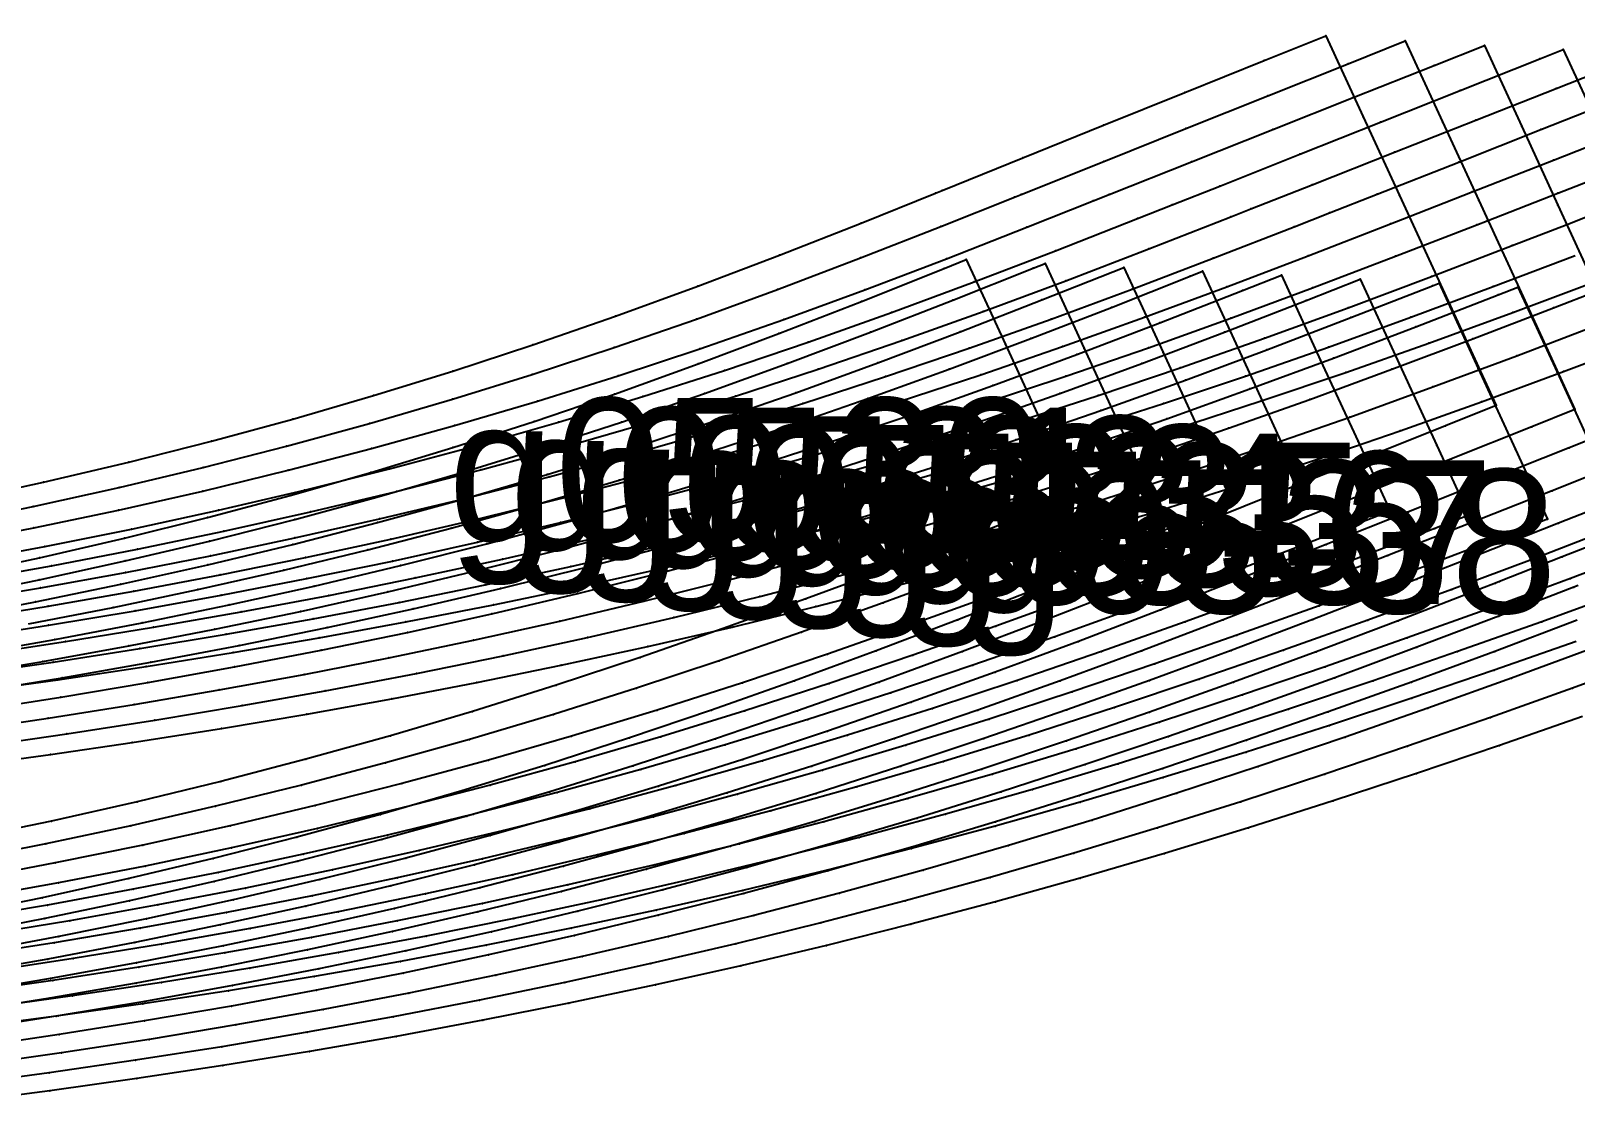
# Model space of a CAD drawing. Extents: x -2408 to 1029, y -526 to 2095.
# Drawn here: x -97.6 to 171.2, y 1908.1 to 2094.5 of the extents above; entities that cross this region are included whole.
import ezdxf

# ---------------------------------------------------------------- set-up
doc = ezdxf.new("R2010")
doc.units = 0
doc.layers.add('TEXT', color=7, linetype='Continuous')

# ---------------------------------------------------------------- blocks, each defined once
blk = doc.blocks.new(' -30')
at = {"layer": '1'}
blk.add_lwpolyline([(73.717036, 1011.77609), (88.621168, 1015.021706), (103.469701, 1018.514085), (117.89867, 1022.167002), (132.006587, 1025.996081), (146.046572, 1030.066786), (159.896121, 1034.343554), (173.786965, 1038.89631), (188.201002, 1043.887422), (202.501794, 1049.092839), (216.759756, 1054.511191), (230.955195, 1060.091369), (243.916607, 1065.312729), (245.067468, 1065.776346), (259.100474, 1071.458129), (273.102488, 1077.10928), (287.272574, 1082.812828), (301.101107, 1088.365229), (311.853142, 1092.672043), (318.337823, 1078.588526), (324.656628, 1064.865272), (331.128043, 1050.810587), (337.397954, 1037.193554), (341.476479, 1028.3358), (332.67395, 1024.812805), (318.612559, 1019.189992), (304.623987, 1013.601533), (290.473653, 1007.954145), (276.094572, 1002.222342), (273.450279, 1001.171188), (272.829819, 1000.922089), (261.800264, 996.540208), (247.75161, 991.036685), (233.544141, 985.642384), (219.371839, 980.464949), (204.897519, 975.358333), (190.61272, 970.499773), (175.89827, 965.724167), (161.474439, 961.294645), (147.270055, 957.182145), (132.709902, 953.223638), (118.164563, 949.522165), (103.484284, 946.035751), (88.398786, 942.707071), (73.615428, 939.68744)], dxfattribs=at)
at = {"layer": '14'}
blk.add_lwpolyline([(72.836435, 998.623553), (87.952669, 1001.852721), (102.740143, 1005.267383), (117.185724, 1008.860491), (131.56911, 1012.69644), (145.60942, 1016.694667), (159.855558, 1021.012956), (174.025488, 1025.573994), (188.010876, 1030.340417), (202.556056, 1035.571492), (216.613466, 1040.8583), (231.016792, 1046.467494), (245.371055, 1052.200986), (249.235153, 1053.761826), (249.235153, 1053.761826), (256.057094, 1038.945869), (262.564032, 1024.81404), (268.132896, 1012.721558), (268.132381, 1012.721329), (268.132114, 1012.721252), (264.118011, 1011.111172), (249.89318, 1005.467647), (235.685252, 1000.013509), (221.335671, 994.693965), (206.941998, 989.526014), (192.480177, 984.520378), (177.890002, 979.692252), (163.289057, 975.10716), (149.057305, 970.891915), (134.311954, 966.791847), (119.499399, 962.940196), (104.958488, 959.413145), (90.028472, 956.046163), (75.046687, 952.918675)], dxfattribs=at)
at = {"layer": '2'}
for p in [(311.853142, 1092.672043), (249.235153, 1053.761826), (341.476479, 1028.3358), (268.132896, 1012.721558)]:
    blk.add_point(p, dxfattribs=at)
at = {"layer": '3'}
for p in [(301.101107, 1088.365229), (287.272574, 1082.812828), (318.337823, 1078.588526), (273.102488, 1077.10928), (259.100474, 1071.458129), (243.916607, 1065.312729), (245.067468, 1065.776346), (324.656628, 1064.865272), (230.955195, 1060.091369), (216.759756, 1054.511191), (249.235153, 1053.761826), (245.371055, 1052.200986), (202.501794, 1049.092839), (331.128043, 1050.810587), (231.016792, 1046.467494), (188.201002, 1043.887422), (216.613466, 1040.8583), (173.786965, 1038.89631), (256.057094, 1038.945869), (202.556056, 1035.571492), (337.397954, 1037.193554), (159.896121, 1034.343554), (146.046572, 1030.066786), (188.010876, 1030.340417), (132.006587, 1025.996081), (174.025488, 1025.573994), (262.564032, 1024.81404), (332.67395, 1024.812805), (117.89867, 1022.167002), (159.855558, 1021.012956), (318.612559, 1019.189992), (103.469701, 1018.514085), (145.60942, 1016.694667), (88.621168, 1015.021706), (304.623987, 1013.601533), (131.56911, 1012.69644), (264.118011, 1011.111172), (268.132114, 1012.721252), (268.132381, 1012.721329), (117.185724, 1008.860491), (290.473653, 1007.954145), (102.740143, 1005.267383), (249.89318, 1005.467647), (87.952669, 1001.852721), (235.685252, 1000.013509), (272.829819, 1000.922089), (273.450279, 1001.171188), (276.094572, 1002.222342), (221.335671, 994.693965), (261.800264, 996.540208), (206.941998, 989.526014), (247.75161, 991.036685), (192.480177, 984.520378), (233.544141, 985.642384), (177.890002, 979.692252), (219.371839, 980.464949), (163.289057, 975.10716), (204.897519, 975.358333), (149.057305, 970.891915), (190.61272, 970.499773), (134.311954, 966.791847), (175.89827, 965.724167), (119.499399, 962.940196), (161.474439, 961.294645), (104.958488, 959.413145), (147.270055, 957.182145), (90.028472, 956.046163), (132.709902, 953.223638), (118.164563, 949.522165), (103.484284, 946.035751), (88.398786, 942.707071)]:
    blk.add_point(p, dxfattribs=at)
at = {"layer": '4'}
for p in [(243.916607, 1065.312729), (249.235153, 1053.761826), (268.132114, 1012.721252), (268.132381, 1012.721329), (272.829819, 1000.922089), (273.450279, 1001.171188)]:
    blk.add_point(p, dxfattribs=at)
at = {"layer": 'TEXT', "color": 7}
blk.add_text('g05-30', height=25, dxfattribs=at).set_placement((159.04, 1004.64))
blk = doc.blocks.new(' -31')
at = {"layer": '1'}
blk.add_lwpolyline([(72.14837, 1008.460502), (86.862908, 1011.468573), (101.799206, 1014.765756), (116.409491, 1018.244322), (130.915001, 1021.952954), (145.402375, 1025.916377), (159.820729, 1030.124264), (173.680122, 1034.422597), (187.948491, 1039.111016), (202.267384, 1044.080894), (216.377326, 1049.225897), (230.842432, 1054.725603), (244.823244, 1060.210773), (257.632027, 1065.31395), (258.772705, 1065.768421), (273.166301, 1071.517705), (287.449371, 1077.224037), (301.723401, 1082.927756), (315.696725, 1088.512205), (325.652237, 1092.491531), (332.130361, 1078.422281), (338.4346, 1064.730689), (344.82474, 1050.852546), (351.105329, 1037.212323), (355.190239, 1028.340683), (347.677331, 1025.336233), (333.684744, 1019.743), (319.5571, 1014.098568), (305.542513, 1008.502237), (291.223184, 1002.787725), (287.16589, 1001.172028), (286.552792, 1000.924835), (277.016839, 997.130407), (262.706587, 991.540984), (248.583159, 986.212805), (234.087524, 980.916619), (219.857867, 975.87892), (205.622968, 971.021377), (191.274264, 966.332788), (176.777294, 961.830073), (162.292495, 957.58023), (147.544273, 953.509194), (132.93039, 949.727028), (118.347098, 946.195779), (103.622757, 942.869792), (88.846664, 939.767564), (74.028881, 936.886349)], dxfattribs=at)
at = {"layer": '14'}
blk.add_lwpolyline([(72.810402, 995.648884), (87.8611, 998.699277), (102.856623, 1001.980323), (117.515395, 1005.43791), (132.396191, 1009.209824), (146.642882, 1013.073175), (161.106041, 1017.252778), (175.217085, 1021.585355), (189.254622, 1026.149249), (203.664295, 1031.101936), (218.09938, 1036.32269), (232.591492, 1041.787514), (246.894871, 1047.358308), (260.890282, 1052.93348), (262.951164, 1053.761826), (262.951164, 1053.761826), (269.773105, 1038.945869), (276.280043, 1024.81404), (281.848907, 1012.721558), (281.84824, 1012.721329), (281.848106, 1012.721252), (277.124734, 1010.837802), (263.048069, 1005.287462), (248.993791, 999.920222), (234.798549, 994.679372), (220.562271, 989.582892), (206.261899, 984.636801), (191.836249, 979.853162), (177.406281, 975.297875), (162.757441, 970.925727), (148.187858, 966.836368), (133.553548, 962.983394), (118.589086, 959.300981), (103.838785, 955.919554), (89.038004, 952.766953), (74.080566, 949.818442)], dxfattribs=at)
at = {"layer": '2'}
for p in [(325.652237, 1092.491531), (262.951164, 1053.761826), (355.190239, 1028.340683), (281.848907, 1012.721558)]:
    blk.add_point(p, dxfattribs=at)
at = {"layer": '3'}
for p in [(315.696725, 1088.512205), (301.723401, 1082.927756), (332.130361, 1078.422281), (287.449371, 1077.224037), (273.166301, 1071.517705), (257.632027, 1065.31395), (258.772705, 1065.768421), (338.4346, 1064.730689), (244.823244, 1060.210773), (230.842432, 1054.725603), (262.951164, 1053.761826), (260.890282, 1052.93348), (216.377326, 1049.225897), (344.82474, 1050.852546), (246.894871, 1047.358308), (202.267384, 1044.080894), (232.591492, 1041.787514), (187.948491, 1039.111016), (269.773105, 1038.945869), (218.09938, 1036.32269), (351.105329, 1037.212323), (173.680122, 1034.422597), (159.820729, 1030.124264), (203.664295, 1031.101936), (145.402375, 1025.916377), (189.254622, 1026.149249), (276.280043, 1024.81404), (347.677331, 1025.336233), (130.915001, 1021.952954), (175.217085, 1021.585355), (333.684744, 1019.743), (116.409491, 1018.244322), (161.106041, 1017.252778), (101.799206, 1014.765756), (319.5571, 1014.098568), (86.862908, 1011.468573), (146.642882, 1013.073175), (277.124734, 1010.837802), (281.848106, 1012.721252), (281.84824, 1012.721329), (132.396191, 1009.209824), (305.542513, 1008.502237), (117.515395, 1005.43791), (263.048069, 1005.287462), (291.223184, 1002.787725), (102.856623, 1001.980323), (248.993791, 999.920222), (286.552792, 1000.924835), (287.16589, 1001.172028), (87.8611, 998.699277), (234.798549, 994.679372), (277.016839, 997.130407), (220.562271, 989.582892), (262.706587, 991.540984), (206.261899, 984.636801), (248.583159, 986.212805), (191.836249, 979.853162), (234.087524, 980.916619), (219.857867, 975.87892), (177.406281, 975.297875), (162.757441, 970.925727), (205.622968, 971.021377), (148.187858, 966.836368), (191.274264, 966.332788), (133.553548, 962.983394), (176.777294, 961.830073), (118.589086, 959.300981), (162.292495, 957.58023), (103.838785, 955.919554), (89.038004, 952.766953), (147.544273, 953.509194), (132.93039, 949.727028), (118.347098, 946.195779), (103.622757, 942.869792), (88.846664, 939.767564)]:
    blk.add_point(p, dxfattribs=at)
at = {"layer": '4'}
for p in [(257.632027, 1065.31395), (262.951164, 1053.761826), (281.848106, 1012.721252), (281.84824, 1012.721329), (286.552792, 1000.924835), (287.16589, 1001.172028)]:
    blk.add_point(p, dxfattribs=at)
at = {"layer": 'TEXT', "color": 7}
blk.add_text('g05-31', height=25, dxfattribs=at).set_placement((169.72, 1003.67))
blk = doc.blocks.new(' -32')
at = {"layer": '1'}
for points in [[(72.240179, 1005.584932), (86.979833, 1008.449899), (101.702285, 1011.534519), (116.349741, 1014.839147), (131.220497, 1018.445942), (145.752876, 1022.224506), (160.195872, 1026.232034), (174.597374, 1030.48259), (188.631312, 1034.876482), (202.885353, 1039.597651), (217.472892, 1044.690018), (231.574709, 1049.847768), (245.806485, 1055.258173), (259.789032, 1060.730029), (271.347237, 1065.315628), (274.125396, 1066.417904), (288.46595, 1072.11752), (302.608638, 1077.738949), (316.60916, 1083.304246), (330.685428, 1088.900002), (339.422607, 1092.373505), (345.916914, 1078.269089), (352.226522, 1064.5658), (358.538991, 1050.856301)], [(367.889338, 1027.814234), (354.172729, 1022.342552), (340.32829, 1016.828539), (326.21317, 1011.215339), (311.875114, 1005.523453), (300.883141, 1001.169281), (300.238895, 1000.912933), (297.489484, 999.824994), (283.125429, 994.180019), (268.751064, 988.674201), (254.273598, 983.326862), (239.671953, 978.105214), (225.089148, 973.051832), (210.364599, 968.146057), (195.655611, 963.47221), (181.238031, 959.126345), (166.393119, 954.903956), (151.730816, 950.981879), (136.760752, 947.22716), (121.639578, 943.684047), (106.560619, 940.393873), (91.330345, 937.310262), (76.160148, 934.470587)]]:
    blk.add_lwpolyline(points, dxfattribs=at)
at = {"layer": '14'}
blk.add_lwpolyline([(72.280071, 992.674386), (87.220682, 995.546043), (102.112174, 998.629703), (117.256923, 1002.009589), (132.044623, 1005.561161), (146.773454, 1009.351388), (161.438868, 1013.38084), (176.326034, 1017.737286), (190.849765, 1022.250228), (205.296784, 1027.001347), (219.553404, 1031.948668), (233.845184, 1037.145899), (248.20402, 1042.570959), (262.376071, 1048.085385), (276.667156, 1053.761826), (276.667156, 1053.761826), (283.489097, 1038.945869), (289.996035, 1024.81404), (295.564899, 1012.721558), (295.564117, 1012.721252), (295.564079, 1012.721252), (283.457021, 1007.934958), (269.016321, 1002.353539), (254.427471, 996.90881), (239.792961, 991.61998), (225.09575, 986.474386), (210.274209, 981.480985), (195.450557, 976.711731), (180.556721, 972.165743), (166.062207, 967.992017), (151.030064, 963.923373), (135.934062, 960.09737), (121.133007, 956.593085), (105.925133, 953.240219), (90.667766, 950.121329), (75.889856, 947.327482)], dxfattribs=at)
at = {"layer": '2'}
for p in [(339.422607, 1092.373505), (276.667156, 1053.761826), (295.564899, 1012.721558)]:
    blk.add_point(p, dxfattribs=at)
at = {"layer": '3'}
for p in [(330.685428, 1088.900002), (316.60916, 1083.304246), (345.916914, 1078.269089), (302.608638, 1077.738949), (288.46595, 1072.11752), (271.347237, 1065.315628), (274.125396, 1066.417904), (352.226522, 1064.5658), (259.789032, 1060.730029), (245.806485, 1055.258173), (276.667156, 1053.761826), (231.574709, 1049.847768), (262.376071, 1048.085385), (217.472892, 1044.690018), (248.20402, 1042.570959), (202.885353, 1039.597651), (283.489097, 1038.945869), (188.631312, 1034.876482), (233.845184, 1037.145899), (174.597374, 1030.48259), (219.553404, 1031.948668), (205.296784, 1027.001347), (160.195872, 1026.232034), (289.996035, 1024.81404), (145.752876, 1022.224506), (190.849765, 1022.250228), (354.172729, 1022.342552), (131.220497, 1018.445942), (176.326034, 1017.737286), (340.32829, 1016.828539), (116.349741, 1014.839147), (161.438868, 1013.38084), (101.702285, 1011.534519), (295.564079, 1012.721252), (295.564117, 1012.721252), (326.21317, 1011.215339), (86.979833, 1008.449899), (146.773454, 1009.351388), (283.457021, 1007.934958), (132.044623, 1005.561161), (311.875114, 1005.523453), (117.256923, 1002.009589), (269.016321, 1002.353539), (297.489484, 999.824994), (300.238895, 1000.912933), (300.883141, 1001.169281), (102.112174, 998.629703), (87.220682, 995.546043), (254.427471, 996.90881), (283.125429, 994.180019), (239.792961, 991.61998), (225.09575, 986.474386), (268.751064, 988.674201), (210.274209, 981.480985), (254.273598, 983.326862), (195.450557, 976.711731), (239.671953, 978.105214), (225.089148, 973.051832), (180.556721, 972.165743), (166.062207, 967.992017), (210.364599, 968.146057), (151.030064, 963.923373), (195.655611, 963.47221), (135.934062, 960.09737), (181.238031, 959.126345), (121.133007, 956.593085), (166.393119, 954.903956), (105.925133, 953.240219), (90.667766, 950.121329), (151.730816, 950.981879), (136.760752, 947.22716), (121.639578, 943.684047), (106.560619, 940.393873), (91.330345, 937.310262)]:
    blk.add_point(p, dxfattribs=at)
at = {"layer": '4'}
for p in [(271.347237, 1065.315628), (276.667156, 1053.761826), (295.564079, 1012.721252), (295.564117, 1012.721252), (300.238895, 1000.912933), (300.883141, 1001.169281)]:
    blk.add_point(p, dxfattribs=at)
at = {"layer": 'TEXT', "color": 7}
blk.add_text('g05-32', height=25, dxfattribs=at).set_placement((181.11, 1002.86))
blk = doc.blocks.new(' -33')
at = {"layer": '1'}
for points in [[(73.568401, 1003.015074), (88.889137, 1005.874152), (103.945344, 1008.904018), (119.123582, 1012.196621), (134.079505, 1015.688423), (148.839588, 1019.383526), (163.675903, 1023.352798), (178.271132, 1027.510495), (192.971397, 1031.957475), (207.179358, 1036.510142), (221.72836, 1041.429301), (236.236683, 1046.582096), (250.637788, 1051.918362), (264.767873, 1057.335993), (279.065367, 1062.943275), (285.062695, 1065.316849), (293.363699, 1068.602246), (307.309375, 1074.134018), (321.33089, 1079.704903), (335.201751, 1085.223713), (349.071618, 1090.749711), (353.139229, 1092.372131), (359.660655, 1078.208832)], [(365.205599, 1021.131295), (351.214287, 1015.587585), (336.924522, 1009.942887), (322.617196, 1004.311147), (314.599247, 1001.169128), (313.911743, 1000.89592), (308.153438, 998.643203), (293.983596, 993.144724), (279.776812, 987.744295), (265.567846, 982.512143), (251.24589, 977.424028), (236.778171, 972.451509), (222.351953, 967.667013), (207.617936, 962.994501), (193.064115, 958.612652), (178.346321, 954.423466), (163.665673, 950.487449), (149.114829, 946.819649), (134.323275, 943.323471), (119.404475, 940.02864), (104.517089, 936.966438), (89.418252, 934.084416), (74.450729, 931.441655)]]:
    blk.add_lwpolyline(points, dxfattribs=at)
at = {"layer": '14'}
blk.add_lwpolyline([(86.024921, 992.395824), (100.780213, 995.286277), (115.486739, 998.382131), (130.456307, 1001.769517), (145.062039, 1005.314683), (159.61126, 1009.086484), (173.797025, 1012.999371), (188.821907, 1017.401912), (203.175623, 1021.859929), (217.456673, 1026.543979), (232.138738, 1031.620144), (246.270399, 1036.735167), (260.476804, 1042.070281), (274.494824, 1047.488045), (288.194082, 1052.891253), (290.383148, 1053.761826), (290.383148, 1053.761826), (297.205089, 1038.945869), (303.712027, 1024.81404), (309.280891, 1012.721558), (309.280128, 1012.721252), (309.280109, 1012.721252), (297.443515, 1008.064399), (283.2111, 1002.58065), (268.831718, 997.223812), (254.409211, 992.017019), (239.927337, 986.94306), (225.39132, 982.027205), (210.726883, 977.274737), (196.064024, 972.749859), (181.175863, 968.403239), (166.379039, 964.334894), (151.520569, 960.496388), (136.31871, 956.819283), (121.349292, 953.43957), (106.33147, 950.282574), (91.26954, 947.344777), (76.050213, 944.601286)], dxfattribs=at)
at = {"layer": '2'}
for p in [(353.139229, 1092.372131), (290.383148, 1053.761826), (309.280891, 1012.721558)]:
    blk.add_point(p, dxfattribs=at)
at = {"layer": '3'}
for p in [(349.071618, 1090.749711), (335.201751, 1085.223713), (321.33089, 1079.704903), (307.309375, 1074.134018), (293.363699, 1068.602246), (285.062695, 1065.316849), (279.065367, 1062.943275), (264.767873, 1057.335993), (290.383148, 1053.761826), (250.637788, 1051.918362), (288.194082, 1052.891253), (236.236683, 1046.582096), (274.494824, 1047.488045), (221.72836, 1041.429301), (260.476804, 1042.070281), (297.205089, 1038.945869), (207.179358, 1036.510142), (246.270399, 1036.735167), (192.971397, 1031.957475), (232.138738, 1031.620144), (178.271132, 1027.510495), (217.456673, 1026.543979), (303.712027, 1024.81404), (163.675903, 1023.352798), (203.175623, 1021.859929), (148.839588, 1019.383526), (188.821907, 1017.401912), (134.079505, 1015.688423), (351.214287, 1015.587585), (119.123582, 1012.196621), (173.797025, 1012.999371), (309.280109, 1012.721252), (309.280128, 1012.721252), (103.945344, 1008.904018), (159.61126, 1009.086484), (297.443515, 1008.064399), (336.924522, 1009.942887), (88.889137, 1005.874152), (145.062039, 1005.314683), (283.2111, 1002.58065), (322.617196, 1004.311147), (130.456307, 1001.769517), (313.911743, 1000.89592), (314.599247, 1001.169128), (115.486739, 998.382131), (268.831718, 997.223812), (308.153438, 998.643203), (100.780213, 995.286277), (254.409211, 992.017019), (293.983596, 993.144724), (239.927337, 986.94306), (279.776812, 987.744295), (225.39132, 982.027205), (265.567846, 982.512143), (210.726883, 977.274737), (251.24589, 977.424028), (196.064024, 972.749859), (236.778171, 972.451509), (181.175863, 968.403239), (222.351953, 967.667013), (166.379039, 964.334894), (207.617936, 962.994501), (151.520569, 960.496388), (136.31871, 956.819283), (193.064115, 958.612652), (178.346321, 954.423466), (121.349292, 953.43957), (106.33147, 950.282574), (163.665673, 950.487449), (91.26954, 947.344777), (149.114829, 946.819649), (134.323275, 943.323471), (119.404475, 940.02864), (104.517089, 936.966438), (89.418252, 934.084416)]:
    blk.add_point(p, dxfattribs=at)
at = {"layer": '4'}
for p in [(285.062695, 1065.316849), (290.383148, 1053.761826), (309.280109, 1012.721252), (309.280128, 1012.721252), (313.911743, 1000.89592), (314.599247, 1001.169128)]:
    blk.add_point(p, dxfattribs=at)
at = {"layer": 'TEXT', "color": 7}
blk.add_text('g05-33', height=25, dxfattribs=at).set_placement((192.21, 1002))
blk = doc.blocks.new(' -34')
at = {"layer": '1'}
for points in [[(74.945261, 1000.509818), (90.055324, 1003.215849), (105.018224, 1006.101256), (120.049031, 1009.218044), (135.1284, 1012.579824), (150.057391, 1016.1527), (164.758572, 1019.91402), (179.568786, 1023.950956), (194.379777, 1028.240371), (209.054884, 1032.744153), (223.482136, 1037.425702), (238.006944, 1042.392402), (252.197434, 1047.46892), (266.586454, 1052.815817), (281.016151, 1058.348302), (295.30853, 1063.94776), (298.778954, 1065.316315), (309.449209, 1069.524197), (323.790231, 1075.183594), (337.957864, 1080.777469), (351.903869, 1086.286333), (365.701351, 1091.739034)], [(366.443046, 1016.161306), (352.340214, 1010.61292), (338.105237, 1005.014728), (328.316116, 1001.167145), (327.640305, 1000.900879), (323.77489, 999.382238), (309.583376, 993.859295), (295.338138, 988.470214), (281.109108, 983.246678), (266.762095, 978.134692), (252.286896, 973.137388), (237.838157, 968.31986), (223.103092, 963.607844), (208.533138, 959.17013), (193.822696, 954.922633), (179.127966, 950.917417), (164.555811, 947.175497), (149.750125, 943.602201), (134.836432, 940.230283), (119.93429, 937.083574), (104.830533, 934.115456), (89.846717, 931.384189), (74.719554, 928.832767)]]:
    blk.add_lwpolyline(points, dxfattribs=at)
at = {"layer": '14'}
blk.add_lwpolyline([(75.404584, 987.702822), (90.625, 990.405908), (105.81543, 993.310709), (120.957217, 996.424341), (135.743597, 999.690057), (150.786846, 1003.25315), (165.773418, 1007.04932), (180.699119, 1011.079142), (195.249117, 1015.251352), (210.041914, 1019.744057), (224.76154, 1024.469628), (239.287122, 1029.386196), (253.854933, 1034.558007), (268.497048, 1039.966821), (282.94124, 1045.473685), (297.342031, 1051.0929), (304.099159, 1053.761826), (304.099159, 1053.761826), (310.9211, 1038.945869), (317.428038, 1024.81404), (322.996902, 1012.721558), (322.996101, 1012.721252), (322.995644, 1012.7211), (321.972214, 1012.318899), (307.630625, 1006.716876), (292.984256, 1001.141484), (278.832073, 995.92992), (264.64197, 990.856715), (250.39518, 985.909134), (236.097147, 981.112509), (221.672535, 976.46891), (207.255591, 972.041156), (192.613338, 967.776616), (178.070848, 963.777746), (163.47022, 959.995221), (148.521494, 956.358438), (133.815609, 953.008436), (119.06352, 949.868753), (104.26908, 946.936219), (89.315343, 944.18609), (74.447671, 941.655685)], dxfattribs=at)
at = {"layer": '2'}
for p in [(304.099159, 1053.761826), (322.996902, 1012.721558)]:
    blk.add_point(p, dxfattribs=at)
at = {"layer": '3'}
for p in [(351.903869, 1086.286333), (337.957864, 1080.777469), (323.790231, 1075.183594), (309.449209, 1069.524197), (298.778954, 1065.316315), (295.30853, 1063.94776), (281.016151, 1058.348302), (304.099159, 1053.761826), (266.586454, 1052.815817), (297.342031, 1051.0929), (252.197434, 1047.46892), (282.94124, 1045.473685), (238.006944, 1042.392402), (268.497048, 1039.966821), (310.9211, 1038.945869), (223.482136, 1037.425702), (209.054884, 1032.744153), (253.854933, 1034.558007), (239.287122, 1029.386196), (194.379777, 1028.240371), (224.76154, 1024.469628), (317.428038, 1024.81404), (179.568786, 1023.950956), (164.758572, 1019.91402), (210.041914, 1019.744057), (150.057391, 1016.1527), (195.249117, 1015.251352), (135.1284, 1012.579824), (180.699119, 1011.079142), (321.972214, 1012.318899), (322.995644, 1012.7211), (322.996101, 1012.721252), (352.340214, 1010.61292), (120.049031, 1009.218044), (105.018224, 1006.101256), (165.773418, 1007.04932), (307.630625, 1006.716876), (90.055324, 1003.215849), (150.786846, 1003.25315), (338.105237, 1005.014728), (292.984256, 1001.141484), (327.640305, 1000.900879), (328.316116, 1001.167145), (135.743597, 999.690057), (323.77489, 999.382238), (120.957217, 996.424341), (278.832073, 995.92992), (105.81543, 993.310709), (309.583376, 993.859295), (90.625, 990.405908), (264.64197, 990.856715), (295.338138, 988.470214), (250.39518, 985.909134), (236.097147, 981.112509), (281.109108, 983.246678), (221.672535, 976.46891), (266.762095, 978.134692), (252.286896, 973.137388), (207.255591, 972.041156), (192.613338, 967.776616), (237.838157, 968.31986), (178.070848, 963.777746), (223.103092, 963.607844), (163.47022, 959.995221), (208.533138, 959.17013), (148.521494, 956.358438), (193.822696, 954.922633), (133.815609, 953.008436), (119.06352, 949.868753), (179.127966, 950.917417), (104.26908, 946.936219), (164.555811, 947.175497), (89.315343, 944.18609), (149.750125, 943.602201), (134.836432, 940.230283), (119.93429, 937.083574), (104.830533, 934.115456), (89.846717, 931.384189)]:
    blk.add_point(p, dxfattribs=at)
at = {"layer": '4'}
for p in [(298.778954, 1065.316315), (304.099159, 1053.761826), (322.995644, 1012.7211), (322.996101, 1012.721252), (327.640305, 1000.900879), (328.316116, 1001.167145)]:
    blk.add_point(p, dxfattribs=at)
at = {"layer": 'TEXT', "color": 7}
blk.add_text('g05-34', height=25, dxfattribs=at).set_placement((203.51, 1001.18))
blk = doc.blocks.new(' -35')
at = {"layer": '1'}
for points in [[(73.202795, 997.542292), (88.10029, 1000.067095), (102.886466, 1002.761205), (117.715613, 1005.661029), (132.402557, 1008.742196), (147.14449, 1012.057185), (162.022554, 1015.636288), (176.658411, 1019.391969), (191.655861, 1023.485728), (206.169946, 1027.687836), (220.786767, 1032.164237), (235.164821, 1036.810364), (249.762016, 1041.7702), (263.998619, 1046.832929), (278.099179, 1052.042997), (292.219216, 1057.421194), (306.303614, 1062.892786), (312.493324, 1065.319824), (320.732604, 1068.550538), (334.993237, 1074.162745), (349.26085, 1079.793399), (363.240981, 1085.323904)], [(367.197694, 1010.992232), (352.979751, 1005.437899), (342.032928, 1001.165466), (341.328278, 1000.889893), (338.645045, 999.843195), (324.395031, 994.319508), (310.122707, 988.916618), (295.777125, 983.645488), (281.137255, 978.433597), (266.689322, 973.449837), (251.956224, 968.528416), (237.405527, 963.853334), (222.877869, 959.398779), (208.204056, 955.124754), (193.609526, 951.100939), (178.818648, 947.251648), (164.247615, 943.680786), (149.353601, 940.252384), (134.579422, 937.067447), (119.596453, 934.051586), (104.785757, 931.276596), (89.728332, 928.65774), (74.835692, 926.259145)]]:
    blk.add_lwpolyline(points, dxfattribs=at)
at = {"layer": '14'}
blk.add_lwpolyline([(73.510673, 984.725601), (88.526659, 987.248361), (103.510309, 989.956076), (118.465264, 992.856953), (133.372515, 995.958266), (148.562666, 999.348473), (163.373171, 1002.887081), (178.129693, 1006.645898), (192.828445, 1010.625454), (207.781353, 1014.919375), (222.351681, 1019.345408), (236.852936, 1023.991285), (251.161436, 1028.814304), (265.519885, 1033.881606), (279.815377, 1039.124053), (294.201358, 1044.566132), (308.39992, 1050.064681), (317.815151, 1053.761826), (317.815151, 1053.761826), (324.637097, 1038.945874), (331.144041, 1024.814047), (336.712914, 1012.721558), (336.712112, 1012.721252), (336.711998, 1012.721176), (330.768901, 1010.399033), (316.325273, 1004.817432), (301.918447, 999.41246), (287.364578, 994.123794), (272.773971, 988.973141), (258.12432, 983.956046), (243.349791, 979.078066), (228.58532, 974.409139), (213.758052, 969.943316), (198.699287, 965.649797), (183.744555, 961.62825), (168.731563, 957.828542), (154.048305, 954.33759), (138.932362, 950.971169), (123.770254, 947.820037), (108.565897, 944.880925), (93.199124, 942.128623), (77.922058, 939.599068)], dxfattribs=at)
at = {"layer": '2'}
for p in [(317.815151, 1053.761826), (336.712914, 1012.721558)]:
    blk.add_point(p, dxfattribs=at)
at = {"layer": '3'}
for p in [(349.26085, 1079.793399), (334.993237, 1074.162745), (320.732604, 1068.550538), (312.493324, 1065.319824), (306.303614, 1062.892786), (292.219216, 1057.421194), (317.815151, 1053.761826), (278.099179, 1052.042997), (308.39992, 1050.064681), (263.998619, 1046.832929), (294.201358, 1044.566132), (249.762016, 1041.7702), (279.815377, 1039.124053), (324.637097, 1038.945874), (235.164821, 1036.810364), (220.786767, 1032.164237), (265.519885, 1033.881606), (206.169946, 1027.687836), (251.161436, 1028.814304), (331.144041, 1024.814047), (191.655861, 1023.485728), (236.852936, 1023.991285), (176.658411, 1019.391969), (222.351681, 1019.345408), (162.022554, 1015.636288), (207.781353, 1014.919375), (147.14449, 1012.057185), (192.828445, 1010.625454), (336.711998, 1012.721176), (336.712112, 1012.721252), (132.402557, 1008.742196), (330.768901, 1010.399033), (117.715613, 1005.661029), (178.129693, 1006.645898), (352.979751, 1005.437899), (102.886466, 1002.761205), (163.373171, 1002.887081), (316.325273, 1004.817432), (88.10029, 1000.067095), (338.645045, 999.843195), (341.328278, 1000.889893), (342.032928, 1001.165466), (148.562666, 999.348473), (301.918447, 999.41246), (133.372515, 995.958266), (118.465264, 992.856953), (287.364578, 994.123794), (324.395031, 994.319508), (103.510309, 989.956076), (88.526659, 987.248361), (272.773971, 988.973141), (310.122707, 988.916618), (258.12432, 983.956046), (295.777125, 983.645488), (243.349791, 979.078066), (281.137255, 978.433597), (228.58532, 974.409139), (266.689322, 973.449837), (213.758052, 969.943316), (251.956224, 968.528416), (198.699287, 965.649797), (237.405527, 963.853334), (183.744555, 961.62825), (168.731563, 957.828542), (222.877869, 959.398779), (154.048305, 954.33759), (208.204056, 955.124754), (138.932362, 950.971169), (193.609526, 951.100939), (123.770254, 947.820037), (178.818648, 947.251648), (108.565897, 944.880925), (164.247615, 943.680786), (93.199124, 942.128623), (149.353601, 940.252384), (134.579422, 937.067447), (119.596453, 934.051586), (104.785757, 931.276596), (89.728332, 928.65774)]:
    blk.add_point(p, dxfattribs=at)
at = {"layer": '4'}
for p in [(312.493324, 1065.319824), (317.815151, 1053.761826), (336.711998, 1012.721176), (336.712112, 1012.721252), (341.328278, 1000.889893), (342.032928, 1001.165466)]:
    blk.add_point(p, dxfattribs=at)
at = {"layer": 'TEXT', "color": 7}
blk.add_text('g05-35', height=25, dxfattribs=at).set_placement((214.64, 1000.31))
blk = doc.blocks.new(' -36')
at = {"layer": '1'}
for points in [[(74.419603, 995.127874), (89.460761, 997.580781), (104.380963, 1000.197104), (119.375387, 1003.01858), (134.224027, 1006.014801), (149.116599, 1009.235017), (163.875123, 1012.647883), (178.853424, 1016.344791), (193.504608, 1020.192428), (208.138447, 1024.267282), (222.669504, 1028.546404), (237.385666, 1033.120538), (251.782084, 1037.832761), (266.020717, 1042.723992), (280.281963, 1047.830555), (294.57199, 1053.124361), (308.728113, 1058.514717), (323.073791, 1064.090717), (326.210251, 1065.317764), (337.305057, 1069.658394), (351.458665, 1075.196744), (365.447101, 1080.671039)], [(355.749817, 1001.163483), (355.012627, 1000.877609), (341.959213, 995.842649), (327.665091, 990.406515), (313.365199, 985.106301), (298.96887, 979.947551), (284.431298, 974.897587), (269.941111, 970.007791), (255.322968, 965.246675), (240.723951, 960.691952), (225.785996, 956.252088), (211.066507, 952.102962), (196.44568, 948.202843), (181.61533, 944.469296), (166.641703, 940.921957), (151.713226, 937.602397), (136.533123, 934.443816), (121.520277, 931.529785), (106.279591, 928.778564), (91.196515, 926.253528), (76.000404, 923.896584)]]:
    blk.add_lwpolyline(points, dxfattribs=at)
at = {"layer": '14'}
blk.add_lwpolyline([(76.481717, 982.596073), (91.915827, 985.115354), (107.317923, 987.822959), (122.691895, 990.726963), (138.018479, 993.83393), (152.974345, 997.083633), (168.206966, 1000.626342), (183.385717, 1004.395141), (198.506597, 1008.390551), (213.237331, 1012.518376), (228.23233, 1016.962858), (243.158074, 1021.633519), (257.886976, 1026.487731), (272.666088, 1031.600028), (287.377879, 1036.903154), (301.54363, 1042.181581), (316.150261, 1047.766654), (330.362783, 1053.303469), (331.531143, 1053.761826), (331.531143, 1053.761826), (338.353084, 1038.945869), (344.860022, 1024.81404), (350.428886, 1012.721558), (350.4282, 1012.721252), (350.428123, 1012.721252), (338.938778, 1008.260973), (324.861905, 1002.891461), (310.637429, 997.630582), (296.362728, 992.506399), (282.056179, 987.509353), (267.692629, 982.640505), (253.205126, 977.903093), (238.733456, 973.364898), (224.20328, 969.017382), (209.441662, 964.827063), (194.792668, 960.895344), (180.089203, 957.171235), (165.024906, 953.581888), (150.222543, 950.273097), (135.376578, 947.166184), (120.490573, 944.258239), (105.44078, 941.523952), (90.485111, 939.003368), (74.786101, 936.556132)], dxfattribs=at)
at = {"layer": '2'}
for p in [(331.531143, 1053.761826), (350.428886, 1012.721558)]:
    blk.add_point(p, dxfattribs=at)
at = {"layer": '3'}
for p in [(351.458665, 1075.196744), (337.305057, 1069.658394), (326.210251, 1065.317764), (323.073791, 1064.090717), (308.728113, 1058.514717), (331.531143, 1053.761826), (294.57199, 1053.124361), (330.362783, 1053.303469), (280.281963, 1047.830555), (316.150261, 1047.766654), (266.020717, 1042.723992), (301.54363, 1042.181581), (251.782084, 1037.832761), (338.353084, 1038.945869), (287.377879, 1036.903154), (237.385666, 1033.120538), (272.666088, 1031.600028), (222.669504, 1028.546404), (208.138447, 1024.267282), (257.886976, 1026.487731), (344.860022, 1024.81404), (243.158074, 1021.633519), (193.504608, 1020.192428), (178.853424, 1016.344791), (228.23233, 1016.962858), (163.875123, 1012.647883), (213.237331, 1012.518376), (350.428123, 1012.721252), (350.4282, 1012.721252), (149.116599, 1009.235017), (198.506597, 1008.390551), (338.938778, 1008.260973), (134.224027, 1006.014801), (119.375387, 1003.01858), (183.385717, 1004.395141), (324.861905, 1002.891461), (104.380963, 1000.197104), (168.206966, 1000.626342), (355.012627, 1000.877609), (89.460761, 997.580781), (310.637429, 997.630582), (152.974345, 997.083633), (341.959213, 995.842649), (138.018479, 993.83393), (296.362728, 992.506399), (122.691895, 990.726963), (327.665091, 990.406515), (107.317923, 987.822959), (282.056179, 987.509353), (91.915827, 985.115354), (313.365199, 985.106301), (267.692629, 982.640505), (298.96887, 979.947551), (253.205126, 977.903093), (238.733456, 973.364898), (284.431298, 974.897587), (224.20328, 969.017382), (269.941111, 970.007791), (255.322968, 965.246675), (209.441662, 964.827063), (194.792668, 960.895344), (240.723951, 960.691952), (180.089203, 957.171235), (225.785996, 956.252088), (165.024906, 953.581888), (211.066507, 952.102962), (150.222543, 950.273097), (135.376578, 947.166184), (196.44568, 948.202843), (120.490573, 944.258239), (181.61533, 944.469296), (105.44078, 941.523952), (166.641703, 940.921957), (90.485111, 939.003368), (151.713226, 937.602397), (136.533123, 934.443816), (121.520277, 931.529785), (106.279591, 928.778564), (91.196515, 926.253528)]:
    blk.add_point(p, dxfattribs=at)
at = {"layer": '4'}
for p in [(326.210251, 1065.317764), (331.531143, 1053.761826), (350.428123, 1012.721252), (350.4282, 1012.721252), (355.012627, 1000.877609)]:
    blk.add_point(p, dxfattribs=at)
at = {"layer": 'TEXT', "color": 7}
blk.add_text('g05-36', height=25, dxfattribs=at).set_placement((225.76, 999.46))
blk = doc.blocks.new(' -37')
at = {"layer": '1'}
for points in [[(74.49534, 992.583849), (89.510965, 994.928311), (104.601794, 997.462747), (119.558447, 1000.158091), (134.488433, 1003.039354), (149.358465, 1006.111226), (164.19812, 1009.390589), (178.614819, 1012.78758), (193.882304, 1016.617294), (208.518037, 1020.516576), (223.145579, 1024.640197), (237.847507, 1029.016523), (252.348872, 1033.564236), (266.603241, 1038.261127), (280.969472, 1043.218578), (295.267437, 1048.350026), (309.517842, 1053.631149), (323.960309, 1059.126424), (338.130296, 1064.619204), (339.925804, 1065.318832), (352.209141, 1070.105026), (366.334854, 1075.613246)], [(355.579303, 995.816777), (341.223809, 990.374284), (326.713546, 985.019872), (312.254181, 979.859861), (298.025051, 974.926161), (283.478154, 970.017862), (268.968087, 965.28685), (254.315715, 960.702782), (239.918335, 956.399406), (225.151075, 952.199995), (210.505552, 948.252075), (195.627925, 944.462208), (181.036996, 940.95584), (166.062631, 937.568278), (151.222245, 934.417364), (136.163859, 931.425551), (121.347156, 928.678531), (106.217931, 926.068602), (91.393289, 923.693421), (76.20749, 921.436391)]]:
    blk.add_lwpolyline(points, dxfattribs=at)
at = {"layer": '14'}
for points in [[(76.399373, 980.027605), (91.645306, 982.408497), (106.785665, 984.951771), (121.894669, 987.674831), (136.97646, 990.58577), (152.011586, 993.691461), (166.668999, 996.927437), (181.613636, 1000.446725), (196.507032, 1004.17853), (211.345621, 1008.12333), (225.788865, 1012.18414), (240.508823, 1016.550555), (255.163712, 1021.129379), (269.623048, 1025.877159), (284.14063, 1030.870978), (298.59491, 1036.045353), (313.146264, 1041.429529), (327.498179, 1046.880215), (341.815176, 1052.421998), (345.247154, 1053.761826), (345.247154, 1053.761826), (352.069095, 1038.945869), (358.576033, 1024.81404)], [(362.403649, 1012.046407), (348.207575, 1006.573782), (333.75007, 1001.128419), (319.141126, 995.796442), (304.48299, 990.600012), (289.793064, 985.533452), (275.043086, 980.604876), (260.164446, 975.817985), (245.301592, 971.239952), (230.203103, 966.811774), (215.218174, 962.648655), (200.175046, 958.69944), (185.077403, 954.962813), (170.333237, 951.528665), (155.139041, 948.207013), (139.901328, 945.091725), (124.623707, 942.179807), (109.179194, 939.445591), (93.832485, 936.927775), (78.337437, 934.575235)]]:
    blk.add_lwpolyline(points, dxfattribs=at)
at = {"layer": '2'}
blk.add_point((345.247154, 1053.761826), dxfattribs=at)
at = {"layer": '3'}
for p in [(352.209141, 1070.105026), (338.130296, 1064.619204), (339.925804, 1065.318832), (323.960309, 1059.126424), (309.517842, 1053.631149), (345.247154, 1053.761826), (341.815176, 1052.421998), (295.267437, 1048.350026), (327.498179, 1046.880215), (280.969472, 1043.218578), (313.146264, 1041.429529), (266.603241, 1038.261127), (352.069095, 1038.945869), (298.59491, 1036.045353), (252.348872, 1033.564236), (284.14063, 1030.870978), (237.847507, 1029.016523), (223.145579, 1024.640197), (269.623048, 1025.877159), (208.518037, 1020.516576), (255.163712, 1021.129379), (193.882304, 1016.617294), (240.508823, 1016.550555), (178.614819, 1012.78758), (225.788865, 1012.18414), (164.19812, 1009.390589), (211.345621, 1008.12333), (149.358465, 1006.111226), (348.207575, 1006.573782), (134.488433, 1003.039354), (196.507032, 1004.17853), (119.558447, 1000.158091), (181.613636, 1000.446725), (333.75007, 1001.128419), (104.601794, 997.462747), (89.510965, 994.928311), (166.668999, 996.927437), (319.141126, 995.796442), (152.011586, 993.691461), (136.97646, 990.58577), (304.48299, 990.600012), (341.223809, 990.374284), (121.894669, 987.674831), (106.785665, 984.951771), (289.793064, 985.533452), (326.713546, 985.019872), (91.645306, 982.408497), (275.043086, 980.604876), (312.254181, 979.859861), (260.164446, 975.817985), (298.025051, 974.926161), (245.301592, 971.239952), (283.478154, 970.017862), (230.203103, 966.811774), (268.968087, 965.28685), (215.218174, 962.648655), (254.315715, 960.702782), (200.175046, 958.69944), (185.077403, 954.962813), (239.918335, 956.399406), (170.333237, 951.528665), (225.151075, 952.199995), (155.139041, 948.207013), (210.505552, 948.252075), (139.901328, 945.091725), (195.627925, 944.462208), (124.623707, 942.179807), (181.036996, 940.95584), (109.179194, 939.445591), (93.832485, 936.927775), (166.062631, 937.568278), (151.222245, 934.417364), (136.163859, 931.425551), (121.347156, 928.678531), (106.217931, 926.068602), (91.393289, 923.693421)]:
    blk.add_point(p, dxfattribs=at)
at = {"layer": '4'}
for p in [(339.925804, 1065.318832), (345.247154, 1053.761826)]:
    blk.add_point(p, dxfattribs=at)
at = {"layer": 'TEXT', "color": 7}
blk.add_text('g05-37', height=25, dxfattribs=at).set_placement((236.94, 998.62))
blk = doc.blocks.new(' -38')
at = {"layer": '1'}
for points in [[(77.276361, 990.485047), (92.482815, 992.792346), (107.804191, 995.293821), (123.016186, 997.959636), (138.273801, 1000.824781), (153.322849, 1003.849998), (168.500453, 1007.11267), (183.235101, 1010.4933), (198.316014, 1014.177251), (213.128926, 1018.018919), (228.09919, 1022.129395), (242.599865, 1026.33312), (257.447983, 1030.867697), (272.228826, 1035.616539), (286.486875, 1040.421015), (301.133357, 1045.567185), (315.692085, 1050.865387), (330.229563, 1056.311505), (344.275493, 1061.693402), (353.640518, 1065.321579), (358.500034, 1067.204314)], [(358.320956, 991.658059), (344.128589, 986.416153), (329.60502, 981.207307), (315.174494, 976.166699), (300.041979, 971.031052), (285.892736, 966.381595), (271.183397, 961.723385), (256.567472, 957.290031), (241.745368, 953.00383), (227.176045, 949.002989), (212.243566, 945.11853), (197.426699, 941.475858), (182.395818, 937.991698), (167.365762, 934.716064), (152.248748, 931.626818), (137.299767, 928.769494), (122.109905, 926.061426), (107.010754, 923.557933), (91.761032, 921.210529), (76.654194, 919.053324)]]:
    blk.add_lwpolyline(points, dxfattribs=at)
at = {"layer": '14'}
for points in [[(74.6129, 977.268679), (89.481256, 979.47277), (104.404222, 981.849582), (119.220692, 984.378815), (134.014915, 987.079317), (148.768111, 989.954893), (163.483969, 993.016082), (178.513735, 996.353236), (193.142249, 999.812041), (207.722623, 1003.469562), (222.251785, 1007.326255), (237.068672, 1011.480938), (251.484607, 1015.741065), (265.839999, 1020.199777), (280.001393, 1024.812972), (294.904799, 1029.89651), (309.0697, 1034.92466), (323.338564, 1040.157322), (337.405313, 1045.452835), (351.437154, 1050.840185), (358.963165, 1053.761826)], [(368.60817, 1009.155058), (354.421862, 1003.75921), (340.284165, 998.532283), (325.998783, 993.403265), (311.682901, 988.399044), (297.31357, 983.509987), (282.898169, 978.759315), (268.354946, 974.143311), (253.83341, 969.726377), (239.076039, 965.446552), (224.441367, 961.41823), (209.753002, 957.58873), (195.014266, 953.956908), (179.902294, 950.44814), (165.071806, 947.211889), (150.20081, 944.167781), (135.292497, 941.313157), (120.216259, 938.622201), (105.242719, 936.136924), (90.241725, 933.824134), (75.09389, 931.657668)]]:
    blk.add_lwpolyline(points, dxfattribs=at)
at = {"layer": '3'}
for p in [(353.640518, 1065.321579), (344.275493, 1061.693402), (330.229563, 1056.311505), (315.692085, 1050.865387), (351.437154, 1050.840185), (301.133357, 1045.567185), (337.405313, 1045.452835), (286.486875, 1040.421015), (323.338564, 1040.157322), (272.228826, 1035.616539), (309.0697, 1034.92466), (257.447983, 1030.867697), (294.904799, 1029.89651), (242.599865, 1026.33312), (280.001393, 1024.812972), (228.09919, 1022.129395), (265.839999, 1020.199777), (213.128926, 1018.018919), (198.316014, 1014.177251), (251.484607, 1015.741065), (237.068672, 1011.480938), (183.235101, 1010.4933), (168.500453, 1007.11267), (222.251785, 1007.326255), (153.322849, 1003.849998), (207.722623, 1003.469562), (354.421862, 1003.75921), (138.273801, 1000.824781), (123.016186, 997.959636), (193.142249, 999.812041), (340.284165, 998.532283), (107.804191, 995.293821), (178.513735, 996.353236), (92.482815, 992.792346), (163.483969, 993.016082), (325.998783, 993.403265), (148.768111, 989.954893), (134.014915, 987.079317), (311.682901, 988.399044), (344.128589, 986.416153), (119.220692, 984.378815), (104.404222, 981.849582), (297.31357, 983.509987), (329.60502, 981.207307), (89.481256, 979.47277), (282.898169, 978.759315), (315.174494, 976.166699), (268.354946, 974.143311), (300.041979, 971.031052), (253.83341, 969.726377), (239.076039, 965.446552), (285.892736, 966.381595), (224.441367, 961.41823), (271.183397, 961.723385), (209.753002, 957.58873), (256.567472, 957.290031), (195.014266, 953.956908), (241.745368, 953.00383), (179.902294, 950.44814), (227.176045, 949.002989), (165.071806, 947.211889), (150.20081, 944.167781), (212.243566, 945.11853), (135.292497, 941.313157), (197.426699, 941.475858), (120.216259, 938.622201), (105.242719, 936.136924), (182.395818, 937.991698), (90.241725, 933.824134), (167.365762, 934.716064), (152.248748, 931.626818), (137.299767, 928.769494), (122.109905, 926.061426), (107.010754, 923.557933), (91.761032, 921.210529)]:
    blk.add_point(p, dxfattribs=at)
at = {"layer": '4'}
blk.add_point((353.640518, 1065.321579), dxfattribs=at)
at = {"layer": 'TEXT', "color": 7}
blk.add_text('g05-38', height=25, dxfattribs=at).set_placement((248.03, 997.74))
blk = doc.blocks.new(' -39')
at = {"layer": '1'}
for points in [[(75.172832, 987.721968), (90.29707, 989.899544), (105.386845, 992.236619), (120.460439, 994.740936), (135.559119, 997.426291), (150.570357, 1000.280769), (165.50669, 1003.313833), (180.440507, 1006.549348), (195.457158, 1010.017214), (210.210505, 1013.637595), (224.999399, 1017.481557), (239.294236, 1021.404311), (254.516026, 1025.809017), (269.042059, 1030.236455), (283.595017, 1034.894707), (297.864698, 1039.672803), (312.292316, 1044.705744), (326.637272, 1049.894272), (340.954818, 1055.231175), (355.236348, 1060.664412)], [(368.891684, 990.541382), (354.766985, 985.34326), (340.474022, 980.249385), (326.050681, 975.254689), (311.673727, 970.402362), (297.01612, 965.605862), (282.544657, 961.04305), (267.955798, 956.631239), (253.377553, 952.421584), (238.61777, 948.366901), (223.934031, 944.541689), (209.151466, 940.896136), (194.373578, 937.45255), (179.378019, 934.159646), (164.51737, 931.092732), (149.483109, 928.184177), (134.551585, 925.483686), (119.669525, 922.972593), (104.679576, 920.618055), (89.609161, 918.417101), (74.573508, 916.375308)]]:
    blk.add_lwpolyline(points, dxfattribs=at)
at = {"layer": '14'}
for points in [[(77.478384, 975.220491), (92.727334, 977.421733), (108.033132, 979.798697), (123.230635, 982.330992), (137.684655, 984.904751), (153.540877, 987.921749), (168.638532, 990.993933), (183.343571, 994.184911), (198.356177, 997.652795), (213.320697, 1001.324315), (228.233832, 1005.199912), (242.73741, 1009.179982), (257.539702, 1013.459668), (272.281196, 1017.943193), (286.958863, 1022.629949), (301.43666, 1027.4724), (315.985113, 1032.543818), (330.476915, 1037.774917), (345.080031, 1043.199982), (359.482535, 1048.671111)], [(364.018147, 1002.254273), (349.417778, 996.917945), (334.768619, 991.716009), (320.089688, 986.639203), (305.355223, 981.684435), (289.831776, 976.640529), (275.657516, 972.211889), (260.764846, 967.754209), (245.630299, 963.44125), (230.622392, 959.385918), (215.560643, 955.534004), (200.44838, 951.884311), (185.713739, 948.529376), (170.511823, 945.27408), (155.269365, 942.215085), (139.989554, 939.349648), (124.53858, 936.651619), (109.193841, 934.162098), (93.696294, 931.829309), (78.300347, 929.680899)]]:
    blk.add_lwpolyline(points, dxfattribs=at)
at = {"layer": '3'}
for p in [(340.954818, 1055.231175), (326.637272, 1049.894272), (312.292316, 1044.705744), (345.080031, 1043.199982), (297.864698, 1039.672803), (330.476915, 1037.774917), (283.595017, 1034.894707), (315.985113, 1032.543818), (269.042059, 1030.236455), (301.43666, 1027.4724), (254.516026, 1025.809017), (239.294236, 1021.404311), (286.958863, 1022.629949), (224.999399, 1017.481557), (272.281196, 1017.943193), (210.210505, 1013.637595), (257.539702, 1013.459668), (195.457158, 1010.017214), (242.73741, 1009.179982), (180.440507, 1006.549348), (228.233832, 1005.199912), (165.50669, 1003.313833), (150.570357, 1000.280769), (213.320697, 1001.324315), (135.559119, 997.426291), (198.356177, 997.652795), (120.460439, 994.740936), (349.417778, 996.917945), (105.386845, 992.236619), (183.343571, 994.184911), (90.29707, 989.899544), (168.638532, 990.993933), (334.768619, 991.716009), (153.540877, 987.921749), (320.089688, 986.639203), (137.684655, 984.904751), (354.766985, 985.34326), (123.230635, 982.330992), (305.355223, 981.684435), (108.033132, 979.798697), (340.474022, 980.249385), (92.727334, 977.421733), (289.831776, 976.640529), (326.050681, 975.254689), (275.657516, 972.211889), (311.673727, 970.402362), (260.764846, 967.754209), (297.01612, 965.605862), (245.630299, 963.44125), (282.544657, 961.04305), (230.622392, 959.385918), (215.560643, 955.534004), (267.955798, 956.631239), (200.44838, 951.884311), (253.377553, 952.421584), (185.713739, 948.529376), (238.61777, 948.366901), (170.511823, 945.27408), (223.934031, 944.541689), (155.269365, 942.215085), (209.151466, 940.896136), (139.989554, 939.349648), (124.53858, 936.651619), (194.373578, 937.45255), (109.193841, 934.162098), (179.378019, 934.159646), (93.696294, 931.829309), (164.51737, 931.092732), (149.483109, 928.184177), (134.551585, 925.483686), (119.669525, 922.972593), (104.679576, 920.618055), (89.609161, 918.417101)]:
    blk.add_point(p, dxfattribs=at)
blk = doc.blocks.new(' -40')
at = {"layer": '1'}
for points in [[(75.9014, 985.406909), (91.115501, 987.517097), (106.487365, 989.812863), (121.653128, 992.244216), (136.614628, 994.810591), (151.722587, 997.578592), (166.954199, 1000.55893), (181.989532, 1003.697902), (196.937981, 1007.022716), (211.885231, 1010.557427), (226.895148, 1014.321071), (241.741659, 1018.257591), (256.469501, 1022.376035), (271.204094, 1026.712692), (285.983141, 1031.283686), (300.593819, 1036.021162), (315.29356, 1041.003823), (329.77987, 1046.10865), (344.369741, 1051.415679), (358.758732, 1056.788266)], [(356.484973, 981.116691), (342.059538, 976.098004), (327.593495, 971.19778), (313.097912, 966.427883), (298.339158, 961.735173), (283.73185, 957.273018), (269.059762, 952.984703), (254.346245, 948.886236), (239.581275, 944.977163), (224.897109, 941.290191), (210.037306, 937.758862), (195.139151, 934.415675), (180.075409, 931.231853), (165.094208, 928.257321), (149.997971, 925.449177), (134.949883, 922.834172), (119.872913, 920.391159), (104.860191, 918.126152), (89.722584, 916.000608), (74.577923, 914.021083)]]:
    blk.add_lwpolyline(points, dxfattribs=at)
at = {"layer": '14'}
for points in [[(74.949028, 972.469717), (89.842056, 974.506415), (104.054228, 976.591735), (119.645877, 979.043594), (134.468834, 981.539629), (149.271798, 984.198976), (164.035464, 987.02462), (178.764458, 990.02629), (193.82849, 993.295913), (208.476288, 996.675499), (223.07946, 1000.244369), (237.635153, 1004.002928), (252.50054, 1008.052183), (266.951412, 1012.195616), (281.346333, 1016.528585), (295.682558, 1021.050542), (310.532791, 1025.954694), (324.74548, 1030.848572), (338.904251, 1035.896575), (353.179962, 1041.137101), (367.250711, 1046.424374)], [(355.373379, 994.194059), (341.103706, 989.204328), (326.809043, 984.329167), (312.460237, 979.572827), (297.985237, 974.932961), (283.539905, 970.477412), (269.042873, 966.192814), (254.303845, 962.039126), (239.700788, 958.128461), (225.048384, 954.405727), (210.349543, 950.869867), (195.264972, 947.444333), (180.481349, 944.282595), (165.660123, 941.302486), (150.804193, 938.501618), (135.776107, 935.853619), (120.859171, 933.40286), (105.916393, 931.116184), (90.822012, 928.967868), (75.836225, 926.983167)]]:
    blk.add_lwpolyline(points, dxfattribs=at)
at = {"layer": '3'}
for p in [(344.369741, 1051.415679), (329.77987, 1046.10865), (315.29356, 1041.003823), (353.179962, 1041.137101), (300.593819, 1036.021162), (338.904251, 1035.896575), (285.983141, 1031.283686), (324.74548, 1030.848572), (271.204094, 1026.712692), (310.532791, 1025.954694), (256.469501, 1022.376035), (295.682558, 1021.050542), (241.741659, 1018.257591), (281.346333, 1016.528585), (226.895148, 1014.321071), (266.951412, 1012.195616), (211.885231, 1010.557427), (252.50054, 1008.052183), (196.937981, 1007.022716), (181.989532, 1003.697902), (237.635153, 1004.002928), (166.954199, 1000.55893), (223.07946, 1000.244369), (151.722587, 997.578592), (136.614628, 994.810591), (208.476288, 996.675499), (121.653128, 992.244216), (193.82849, 993.295913), (106.487365, 989.812863), (178.764458, 990.02629), (341.103706, 989.204328), (91.115501, 987.517097), (164.035464, 987.02462), (149.271798, 984.198976), (326.809043, 984.329167), (134.468834, 981.539629), (119.645877, 979.043594), (312.460237, 979.572827), (104.054228, 976.591735), (342.059538, 976.098004), (89.842056, 974.506415), (297.985237, 974.932961), (283.539905, 970.477412), (327.593495, 971.19778), (269.042873, 966.192814), (313.097912, 966.427883), (254.303845, 962.039126), (298.339158, 961.735173), (239.700788, 958.128461), (283.73185, 957.273018), (225.048384, 954.405727), (269.059762, 952.984703), (210.349543, 950.869867), (254.346245, 948.886236), (195.264972, 947.444333), (180.481349, 944.282595), (239.581275, 944.977163), (165.660123, 941.302486), (224.897109, 941.290191), (150.804193, 938.501618), (135.776107, 935.853619), (210.037306, 937.758862), (120.859171, 933.40286), (195.139151, 934.415675), (105.916393, 931.116184), (180.075409, 931.231853), (90.822012, 928.967868), (165.094208, 928.257321), (149.997971, 925.449177), (134.949883, 922.834172), (119.872913, 920.391159), (104.860191, 918.126152), (89.722584, 916.000608)]:
    blk.add_point(p, dxfattribs=at)

msp = doc.modelspace()

# ---------------------------------------------------------------- block references
at = {"layer": '1'}
for name, p in [(' -32', (-184.050523, 999.622732)), (' -30', (-184.050297, 1001.000083)), (' -34', (-184.050758, 998.245407)), (' -33', (-184.050694, 998.934067)), (' -31', (-184.050388, 1000.311413)), (' -36', (-184.051123, 996.868036)), (' -35', (-184.051047, 997.556724)), (' -37', (-184.051318, 996.179365)), (' -38', (-184.051331, 995.490688)), (' -39', (-184.051506, 994.802025)), (' -40', (-184.051738, 994.113352))]:
    msp.add_blockref(name, p, dxfattribs=at)

doc.saveas('drawing.dxf')
